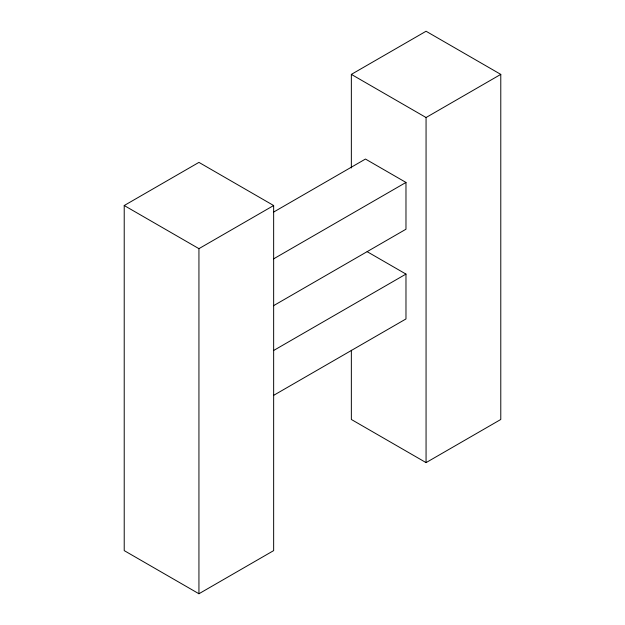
<?xml version="1.0" encoding="UTF-8"?>
<svg xmlns="http://www.w3.org/2000/svg" width="625" height="625" viewBox="0 0 625 625"><rect width="100%" height="100%" fill="white"/><g stroke="black" fill="none" stroke-linecap="round" stroke-linejoin="round"><path stroke-width="0.94" d="M124.219 205.523L198.938 162.383L273.648 205.523L273.648 550.617L198.938 593.75L124.219 550.617L124.219 205.523L198.938 248.656L273.648 205.523M351.352 167.969L351.352 74.383L426.062 31.25L500.781 74.383L500.781 419.477L426.062 462.617L351.352 419.477L351.352 350.266M351.352 74.383L426.062 117.523L500.781 74.383M273.445 212.18L365.461 159.047L405.977 182.438L405.977 229.219L273.43 305.75M273.43 258.961L405.977 182.438M273.43 350.609L405.977 274.086L405.977 318.945L273.43 395.469M367.148 251.672L405.977 274.086M426.062 117.523L426.062 462.617M198.938 248.656L198.938 593.75"/></g></svg>
